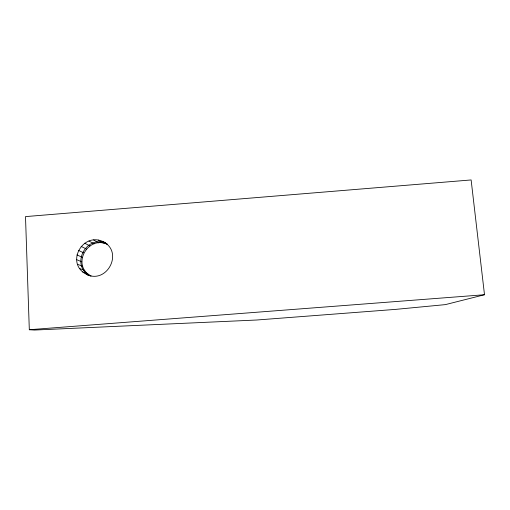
<?xml version="1.0" encoding="UTF-8"?>
<svg xmlns="http://www.w3.org/2000/svg" width="510" height="510" viewBox="0 0 510 510"><rect width="100%" height="100%" fill="white"/><g stroke="black" fill="none" stroke-linecap="round" stroke-linejoin="round"><path stroke-width="0.76" d="M106.309 243.582C85.992 233.937 69.685 266.054 90.468 275.904C61.283 266.787 83.857 226.179 107.591 244.398M91.111 275.967C71.056 265.869 87.382 235.25 107.106 244.252M484.5 294.735L445.364 304.623L395.703 309.372L256.689 320.012L34.419 330.053L29.312 329.721L25.5 216.603L471.125 179.947L484.5 294.735L29.312 329.721M86.541 274.469C107.317 284.44 124.057 251.506 102.727 241.491M82.626 271.938L87.86 273.883M79.534 268.451L84.781 270.466M77.482 264.256L82.735 266.36M76.596 259.641L81.855 261.859M76.946 254.917L82.199 257.257M78.495 250.404L83.748 252.877M81.147 246.413L86.388 249.02M84.705 243.206L89.939 245.935M88.944 241L94.152 243.837M93.572 239.949L98.755 242.868M98.271 240.114L103.422 243.085"/></g></svg>
